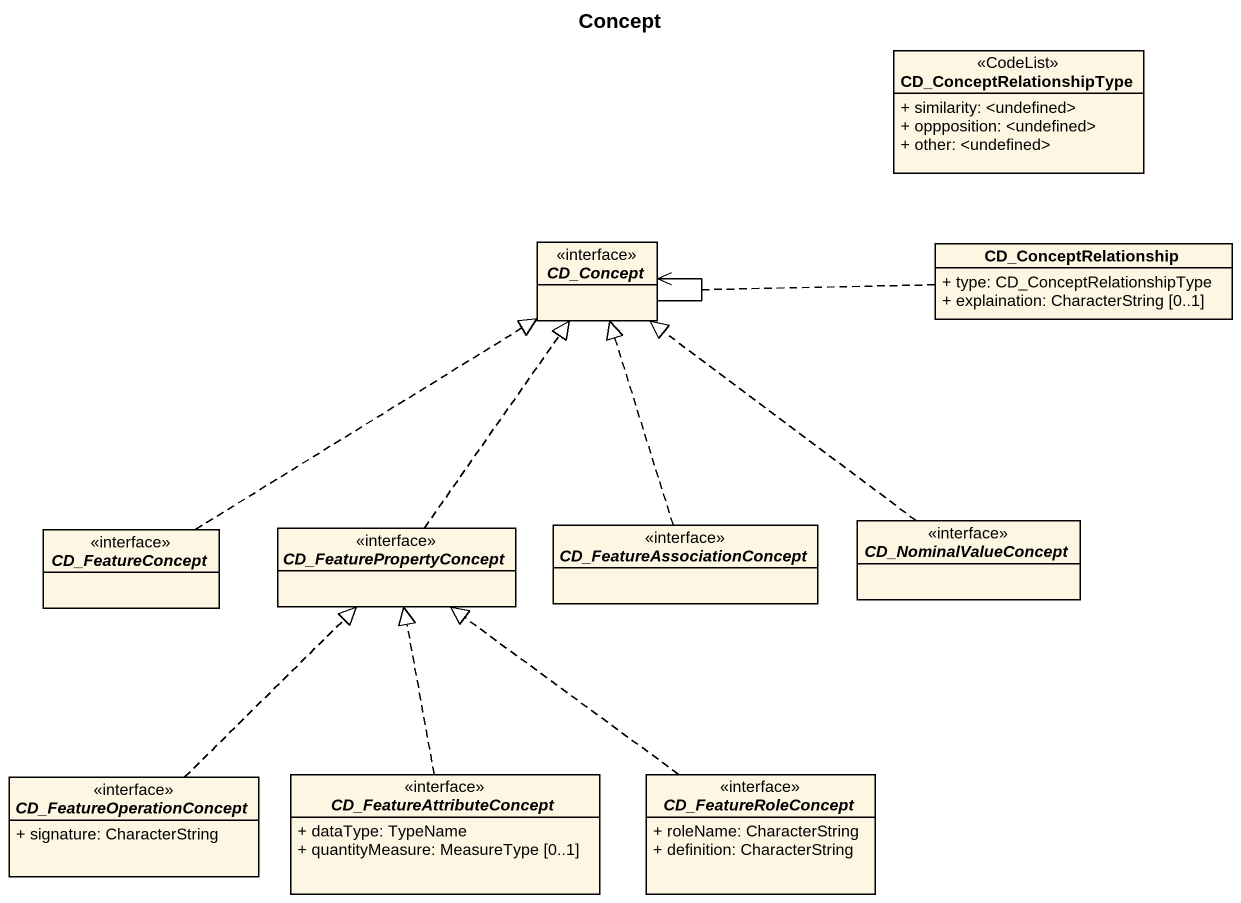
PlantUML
@startuml
title Concept
hide circle
hide empty members
skinparam classAttributeIconSize 0
class CD_ConceptRelationshipType <<CodeList>> {
  + similarity: <undefined>
  + oppposition: <undefined>
  + other: <undefined>
}
interface CD_Concept <<interface>>
class CD_ConceptRelationship {
  + type: CD_ConceptRelationshipType
  + explaination: CharacterString [0..1]
}
interface CD_FeatureConcept <<interface>>
interface CD_FeaturePropertyConcept <<interface>>
interface CD_FeatureAssociationConcept <<interface>>
interface CD_NominalValueConcept <<interface>>
interface CD_FeatureOperationConcept <<interface>> {
  + signature: CharacterString
}
interface CD_FeatureAttributeConcept <<interface>> {
  + dataType: TypeName
  + quantityMeasure: MeasureType [0..1]
}
interface CD_FeatureRoleConcept <<interface>> {
  + roleName: CharacterString
  + definition: CharacterString
}
CD_Concept --> CD_Concept
(CD_Concept, CD_Concept) .. CD_ConceptRelationship
CD_FeatureConcept .up.|> CD_Concept
CD_FeaturePropertyConcept .up.|> CD_Concept
CD_FeatureAssociationConcept .up.|> CD_Concept
CD_NominalValueConcept .up.|> CD_Concept
CD_FeatureOperationConcept .up.|> CD_FeaturePropertyConcept
CD_FeatureAttributeConcept .up.|> CD_FeaturePropertyConcept
CD_FeatureRoleConcept .up.|> CD_FeaturePropertyConcept
@enduml
